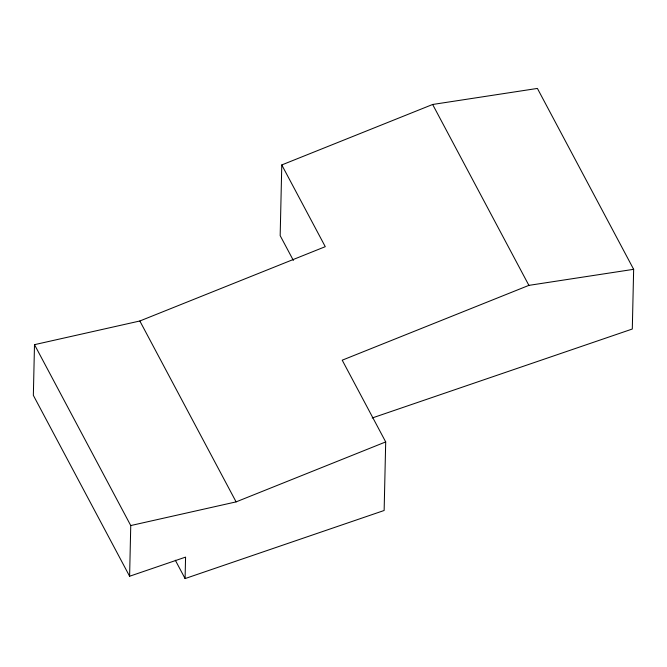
<?xml version="1.0" encoding="UTF-8"?>
<svg xmlns="http://www.w3.org/2000/svg" width="667" height="667" viewBox="0 0 667 667"><rect width="100%" height="100%" fill="white"/><g stroke="black" fill="none" stroke-linecap="round" stroke-linejoin="round"><path stroke-width="1" d="M633.65 269.318L537.402 88.428L432.641 104.477L281.782 164.941L325.271 246.673L139.845 320.994L34.501 344.664L33.35 395.356L129.606 576.246L185.576 557.112L185.084 578.572L384.142 510.488L385.701 441.921L342.213 360.188L528.889 285.368L633.65 269.318L632.299 329.023L372.186 417.984M129.606 576.246L130.749 525.554L34.501 344.664M281.782 164.941L280.173 235.643L293.372 260.43M130.749 525.554L236.101 501.884L385.701 441.921M432.641 104.477L528.889 285.368M139.845 320.994L236.101 501.884M175.313 560.205L185.084 578.572"/></g></svg>
